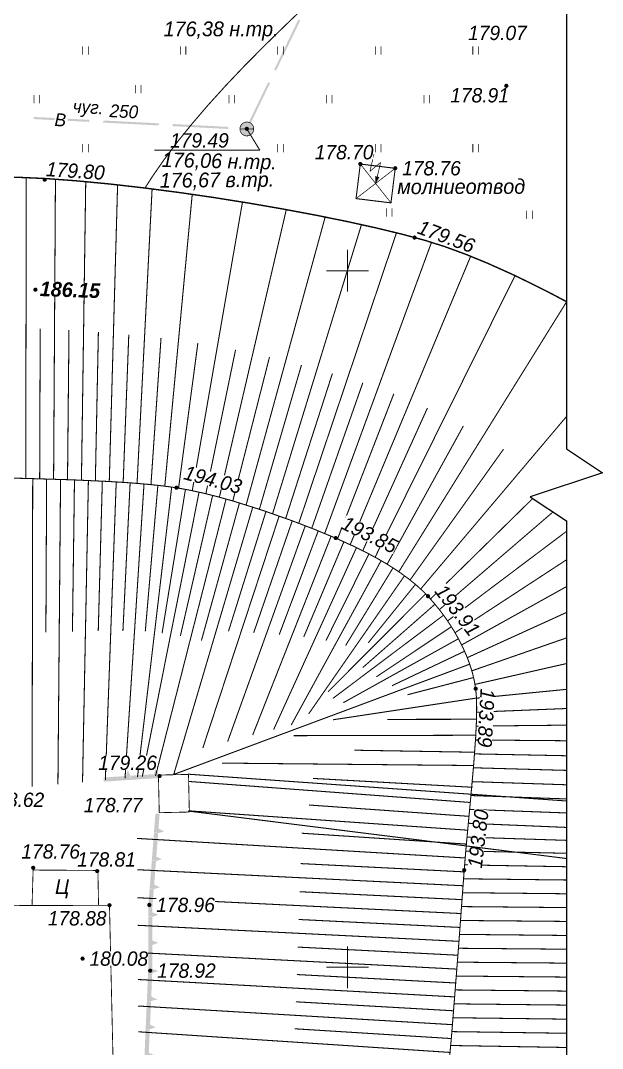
# Model space of a CAD drawing. Header units: millimetres. Extents: x 6735 to 13224, y -12144 to -9633.
# Drawn here: x 12419.3 to 12561.3, y -11669 to -11418.1 of the extents above; entities that cross this region are included whole.
import ezdxf

# ---------------------------------------------------------------- set-up
doc = ezdxf.new("R2010")
doc.units = ezdxf.units.MM
for name, pattern in [('Cплошная', [0]), ('Cплошная_0.50', [0]), ('Штриховая 2_0.50', [2, 1, -1])]:
    doc.linetypes.add(name, pattern=pattern)
doc.layers.add('Рамка тонкая', color=5, linetype='Continuous', lineweight=25)
doc.layers.add('Строительный', color=251, linetype='Continuous', lineweight=13)
doc.styles.get("Standard").update_dxf_attribs({"font": 'arial.ttf'})
doc.linetypes.add('КОНТУР', pattern='A,0,-0.5,[133,ltypeshp.shx,S=0.05,R=0,X=-0.5,Y=0],-0.5', length=1)

# ---------------------------------------------------------------- blocks, each defined once
blk = doc.blocks.new('2011 - 401 трава')
at = {"color": 7, "linetype": 'Continuous', "lineweight": 0, "const_width": 0.1, "flags": 128}
for points in [[(0, 0), (0, 1.2)], [(0.8, 0), (0.8, 1.2)]]:
    blk.add_lwpolyline(points, dxfattribs=at)
blk = doc.blocks.new('118 - 330 отм высот')
blk.add_hatch(color=7).paths.add_polyline_path([(0.098, 0.12), (0.002, 0.155), (-0.095, 0.121), (-0.146, 0.032), (-0.129, -0.069), (-0.05, -0.135), (0.052, -0.136), (0.131, -0.07), (0.149, 0.031)])
at = {"color": 7, "linetype": 'Continuous', "lineweight": 0, "const_width": 0.01, "flags": 128}
blk.add_lwpolyline([(0.098, 0.12), (0.002, 0.155), (-0.095, 0.121), (-0.146, 0.032), (-0.129, -0.069), (-0.05, -0.135), (0.052, -0.136), (0.131, -0.07), (0.149, 0.031), (0.098, 0.12)], close=True, dxfattribs=at)
blk = doc.blocks.new('DIMENSION_17778')
at = {"color": 7, "linetype": 'Continuous', "lineweight": 0, "const_width": 0.075, "flags": 128}
for points in [[(4092.775278, 2210.177396), (4093.712342, 2208.646757)], [(4093.712342, 2208.646757), (4086.131311, 2208.646757)]]:
    blk.add_lwpolyline(points, dxfattribs=at)
at = {"color": 7, "insert": (4087.131311, 2209.646757), "char_height": 1.262627, "attachment_point": 7}
blk.add_mtext('{\\fArial|c1|b0|i1;\\l\\C0; }', dxfattribs=at)
blk = doc.blocks.new('46 - 112.2 электрич. п. станц')
blk.add_hatch(color=7).paths.add_polyline_path([(0.3, 1), (-0.3, 1), (0, 0)])
at = {"color": 7, "linetype": 'Continuous', "lineweight": 0, "const_width": 0.1, "flags": 128}
for points in [[(-1.2, 1.5), (-1.2, 4)], [(0, 3.1), (-1.2, 1.5)], [(0, 1), (0, 3.1)]]:
    blk.add_lwpolyline(points, dxfattribs=at)
at = {"color": 7, "linetype": 'Continuous', "lineweight": 0, "const_width": 0.02, "flags": 128}
blk.add_lwpolyline([(0.3, 1), (-0.3, 1), (0, 0), (0.3, 1)], close=True, dxfattribs=at)
blk = doc.blocks.new('49 - 117.2.1 колодц.смотр.на водопроводах d-2.0')
at = {"true_color": 0xffffff}
blk.add_hatch(color=7, dxfattribs=at).paths.add_polyline_path([(-0.00002, 1), (-0.3827, 0.92388), (-0.70712, 0.70712), (-0.92388, 0.3827), (-1, 0), (-0.92388, -0.38268), (-0.70712, -0.7071), (-0.3827, -0.92386), (0, -0.99998), (0.38268, -0.92386), (0.7071, -0.7071), (0.92386, -0.38268), (0.99998, 0.00002), (0.92386, 0.3827), (0.7071, 0.70712), (0.38268, 0.92388)])
at = {"color": 7, "linetype": 'Continuous', "lineweight": 0, "const_width": 0.1, "flags": 128}
blk.add_lwpolyline([(-1, 0), (1, 0)], dxfattribs=at)
blk.add_lwpolyline([(0, 1), (0.269797, 0.962917), (0.519584, 0.854419), (0.730836, 0.682553), (0.887885, 0.460065), (0.979084, 0.203456), (0.997669, -0.068242), (0.942261, -0.33488), (0.81697, -0.57668), (0.631088, -0.775711), (0.398401, -0.917211), (0.136167, -0.990686), (-0.136167, -0.990686), (-0.398401, -0.917211), (-0.631088, -0.775711), (-0.81697, -0.57668), (-0.942261, -0.33488), (-0.997669, -0.068242), (-0.979084, 0.203456), (-0.887885, 0.460065), (-0.730836, 0.682553), (-0.519584, 0.854419), (-0.269797, 0.962917), (0, 1)], close=True, dxfattribs=at)
at = {"color": 7, "linetype": 'Continuous', "lineweight": 0, "true_color": 0xffffff, "const_width": 0.02, "flags": 128}
blk.add_lwpolyline([(0, 1), (-0.382683, 0.92388), (-0.707107, 0.707107), (-0.92388, 0.382683), (-1, 0), (-0.92388, -0.382683), (-0.707107, -0.707107), (-0.382683, -0.92388), (0, -1), (0.382683, -0.92388), (0.707107, -0.707107), (0.92388, -0.382683), (1, 0), (0.92388, 0.382683), (0.707107, 0.707107), (0.382683, 0.92388), (0, 1)], close=True, dxfattribs=at)
blk = doc.blocks.new('Крест')
at = {"color": 0, "linetype": 'Continuous', "lineweight": 0, "flags": 128}
for points in [[(0, -1), (0, 1)], [(-1, 0), (1, 0)]]:
    blk.add_lwpolyline(points, dxfattribs=at)

msp = doc.modelspace()

# ---------------------------------------------------------------- hatches: boundary and pattern name
at = {"layer": 'Строительный'}
for points in [[(12481.67793, -11430.35549), (12487.5888, -11418.10716), (12487.12949, -11417.8855), (12481.21861, -11430.13383)], [(12474.37599, -11444.3129), (12473.45958, -11444.26612), (12473.43358, -11444.77546), (12474.51907, -11444.83086), (12474.53207, -11444.5762), (12474.76172, -11444.68703), (12480.20021, -11433.41757), (12479.7409, -11433.19591)], [(12436.10821, -11442.35957), (12422.52589, -11441.66628), (12422.49989, -11442.17562), (12436.08221, -11442.86891)], [(12453.08611, -11443.22619), (12439.50379, -11442.53289), (12439.47779, -11443.04223), (12453.06011, -11443.73552)], [(12470.064, -11444.0928), (12456.48169, -11443.39951), (12456.45569, -11443.90885), (12470.038, -11444.60214)], [(12452.55804, -11611.67962), (12452.23984, -11611.65514), (12451.88148, -11616.31381), (12452.86444, -11616.38942), (12452.86199, -11616.42129), (12452.86067, -11616.43853), (12452.90798, -11616.42483), (12454.30309, -11616.02063), (12454.39052, -11615.9953), (12454.30799, -11615.9569), (12454.29359, -11615.98785), (12454.30799, -11615.9569), (12453.15617, -11615.4209), (12452.99111, -11615.34409), (12452.97671, -11615.37504), (12452.99111, -11615.34409), (12452.97951, -11615.33869), (12453.25684, -11611.73337)], [(12452.33913, -11623.2185), (12452.33668, -11623.25037), (12452.33535, -11623.26761), (12452.38266, -11623.25391), (12452.53594, -11623.20159), (12453.0708, -11623.019), (12452.38266, -11623.25391), (12453.77778, -11622.84972), (12453.86521, -11622.82439), (12453.78268, -11622.78598), (12452.63086, -11622.24999), (12452.4658, -11622.17318), (12452.45419, -11622.16778), (12452.8947, -11616.44115), (12451.87771, -11616.36292), (12451.35617, -11623.14289)], [(12451.81382, -11630.04759), (12451.81137, -11630.07945), (12451.81004, -11630.0967), (12451.85735, -11630.08299), (12452.01063, -11630.03067), (12452.54548, -11629.84808), (12451.85735, -11630.08299), (12453.25246, -11629.6788), (12453.33989, -11629.65347), (12453.25736, -11629.61506), (12452.10555, -11629.07907), (12451.94048, -11629.00226), (12451.92888, -11628.99686), (12452.36939, -11623.27023), (12451.35239, -11623.192), (12450.83086, -11629.97197)], [(12449.74623, -11624.29182), (12449.73448, -11624.32373), (12449.74661, -11624.35549), (12449.83131, -11624.32315)], [(12449.91077, -11651.68758), (12449.89902, -11651.71948), (12449.91115, -11651.75125), (12449.99585, -11651.7189)], [(12450.83725, -11664.25104), (12450.83587, -11664.28297), (12450.83512, -11664.30025), (12450.88194, -11664.28496), (12452.26274, -11663.83429), (12452.25215, -11663.80183), (12452.2655, -11663.77042), (12451.09638, -11663.2733), (12450.92884, -11663.20206), (12450.91549, -11663.23347), (12450.92884, -11663.20206), (12450.91706, -11663.19704), (12451.16557, -11657.45888), (12450.14652, -11657.41475), (12449.85231, -11664.20838)], [(12452.56185, -11656.92758), (12452.54849, -11656.95899), (12452.55908, -11656.99144), (12452.64562, -11656.9632)], [(12452.2655, -11663.77042), (12452.25215, -11663.80183), (12452.26274, -11663.83429), (12452.34928, -11663.80604)], [(12450.54091, -11671.09388), (12450.53952, -11671.12581), (12450.53878, -11671.14309), (12450.5856, -11671.12781), (12451.96639, -11670.67713), (12451.9558, -11670.64468), (12451.96916, -11670.61326), (12450.80004, -11670.11614), (12450.6325, -11670.0449), (12450.62072, -11670.03989), (12450.86922, -11664.30173), (12449.85018, -11664.25759), (12449.55596, -11671.05122)]]:
    msp.add_hatch(color=7, dxfattribs=at).paths.add_polyline_path(points)

# ---------------------------------------------------------------- linework, layer by layer
at = {"layer": 'Рамка тонкая'}
for p, q in [((12552.52685, -11352.11765), (12552.52685, -11522.66545)), ((12552.52685, -11522.66545), (12561.32585, -11528.53146)), ((12561.32585, -11528.53146), (12543.72784, -11534.39746)), ((12543.72784, -11534.39746), (12552.52685, -11540.26347)), ((12552.52685, -11540.26347), (12552.52685, -11710.81127))]:
    msp.add_line(p, q, dxfattribs=at)
at = {"layer": 'Строительный', "color": 7, "linetype": 'Cплошная_0.50', "lineweight": 0, "flags": 128}
for points, const_width in [([(12502.23238, -11453.15278), (12510.75485, -11454.20018), (12509.71806, -11462.63637), (12501.19559, -11461.58898), (12502.23238, -11453.15278)], 0.255), ([(12232.8838, -11699.22828), (12273.95361, -11699.59054), (12383.36923, -11698.23953), (12441.83792, -11697.1348), (12441.9914, -11675.92235), (12441.02159, -11634.04665), (12414.01252, -11634.13186), (12232.4858, -11634.93889), (12232.8838, -11699.22828)], 0.204)]:
    msp.add_lwpolyline(points, close=True, dxfattribs=dict(at, const_width=const_width))
for points, const_width in [([(12502.23238, -11453.15278), (12509.71806, -11462.63637)], 0.16999), ([(12501.19559, -11461.58898), (12510.75485, -11454.20018)], 0.16999), ([(12146.38495, -11665.93858), (12146.39637, -11666.09012), (12146.44165, -11666.694), (12147.59851, -11681.59548), (12148.33513, -11689.96441), (12149.05804, -11697.08009), (12149.95111, -11704.3668), (12150.87556, -11710.28525), (12152.04839, -11716.56088), (12153.13825, -11721.79397), (12154.59296, -11727.81572), (12155.35337, -11730.56355), (12156.14261, -11733.16125), (12157.1066, -11736.02345), (12158.11918, -11738.70936), (12159.18388, -11741.22832), (12160.30325, -11743.58633), (12161.55554, -11745.93608), (12162.99667, -11748.38671), (12164.61444, -11750.91737), (12166.39075, -11753.49973), (12168.13057, -11755.873), (12169.96044, -11758.23035), (12171.85351, -11760.53716), (12173.7764, -11762.75272), (12175.62418, -11764.7628), (12177.43024, -11766.61034), (12179.15883, -11768.25879), (12180.77584, -11769.6756), (12182.3569, -11770.92144), (12184.04569, -11772.11533), (12185.83401, -11773.25148), (12187.71214, -11774.32369), (12189.60086, -11775.2926), (12191.5523, -11776.19051), (12193.55466, -11777.012), (12195.59509, -11777.75179), (12197.63665, -11778.3981), (12199.68881, -11778.95552), (12201.73793, -11779.42034), (12203.77042, -11779.78948), (12205.87796, -11780.04314), (12208.55612, -11780.22561), (12211.81682, -11780.33776), (12215.69048, -11780.38068), (12213.75365, -11780.35922), (12239.36793, -11779.91556), (12234.17106, -11780.03491), (12244.5648, -11779.79621), (12254.72403, -11779.62771), (12259.69392, -11779.50897), (12264.88256, -11779.38528), (12275.0419, -11779.22003), (12292.29053, -11779.19284), (12296.47671, -11779.19358), (12316.91639, -11779.18742), (12338.72019, -11779.08913), (12343.38983, -11779.04004), (12355.71652, -11778.90118), (12372.71137, -11778.59), (12381.52127, -11778.32392), (12389.69264, -11777.98576), (12409.33517, -11776.97166), (12420.61212, -11776.28664), (12430.11983, -11775.60951), (12439.31221, -11774.7936), (12442.87494, -11774.39283), (12445.74359, -11773.99741), (12451.25615, -11773.00418), (12456.79564, -11771.74002), (12462.31449, -11770.21183), (12467.658, -11768.45836), (12470.304, -11767.47998), (12472.86902, -11766.45397), (12475.34296, -11765.38438), (12477.71688, -11764.27507), (12480.10951, -11763.06982), (12482.54352, -11761.75981), (12484.98758, -11760.36189), (12487.41084, -11758.89371), (12489.85764, -11757.32444), (12492.22092, -11755.71863), (12494.47356, -11754.09473), (12496.59305, -11752.46897), (12498.69339, -11750.74259), (12500.59958, -11749.04692), (12502.29605, -11747.39579), (12503.7716, -11745.80016), (12505.07185, -11744.19822), (12506.31369, -11742.44662), (12507.50084, -11740.54017), (12508.63863, -11738.47031), (12509.56273, -11736.59301), (12510.46207, -11734.58024), (12511.34347, -11732.41686), (12512.21953, -11730.0721), (12513.50635, -11726.28585), (12515.02225, -11721.41936), (12516.3586, -11716.59434), (12517.79955, -11710.60469), (12519.23059, -11703.94086), (12520.57172, -11696.9889), (12521.79242, -11689.84651), (12522.74803, -11683.2881), (12523.56736, -11676.03395), (12524.50445, -11665.87361), (12526.21522, -11644.17326), (12526.96093, -11634.00955), (12527.587, -11625.48794), (12528.05287, -11619.86456), (12528.81827, -11611.64471), (12529.04449, -11609.26215), (12529.89403, -11599.84177), (12530.38947, -11593.02808), (12530.57472, -11589.19998), (12530.63693, -11585.9839), (12530.57701, -11583.33059), (12530.39432, -11581.21819), (12530.05889, -11579.24615), (12529.56854, -11577.22708), (12528.92518, -11575.16902), (12528.13198, -11573.08213), (12527.27025, -11571.13944), (12526.28931, -11569.19286), (12525.19519, -11567.25437), (12523.99603, -11565.33845), (12522.78118, -11563.57119), (12521.49217, -11561.85239), (12520.14049, -11560.19739), (12518.73976, -11558.6229), (12517.34391, -11557.21116), (12515.79276, -11555.81331), (12514.08653, -11554.42954), (12512.22539, -11553.05999), (12510.45483, -11551.86356), (12508.56372, -11550.67822), (12506.55188, -11549.50385), (12504.41869, -11548.3401), (12500.50839, -11546.38331), (12496.22832, -11544.44782), (12491.07364, -11542.31543), (12485.51964, -11540.17862), (12478.35006, -11537.64464), (12471.56008, -11535.50075), (12467.65759, -11534.40274), (12463.9811, -11533.47735), (12460.54579, -11532.72839), (12457.36131, -11532.15792), (12454.04991, -11531.7024), (12450.22644, -11531.2972), (12445.8708, -11530.94014), (12440.94362, -11530.62797), (12431.99869, -11530.22235), (12420.79883, -11529.8845), (12411.28283, -11529.665), (12400.64596, -11529.41498), (12390.35977, -11529.18679), (12377.65395, -11528.98397), (12350.09398, -11528.70556), (12323.33842, -11528.59153), (12297.14318, -11528.62136), (12270.94779, -11528.81466), (12259.01842, -11529.00235), (12249.65005, -11529.24345), (12243.40579, -11529.44095), (12231.50784, -11529.8363), (12221.5791, -11530.28572), (12213.38086, -11530.82646), (12208.90071, -11531.22571), (12204.87196, -11531.67627), (12201.26661, -11532.18127), (12198.06959, -11532.74287), (12196.54165, -11533.04306), (12189.63142, -11534.43621), (12184.52194, -11535.59357), (12180.72993, -11536.58137), (12177.29764, -11537.61068), (12174.15761, -11538.70181), (12171.2817, -11539.86481), (12168.09413, -11541.3968), (12166.63018, -11542.21101), (12165.25018, -11543.05875), (12163.95229, -11543.94121), (12162.73576, -11544.85892), (12161.59963, -11545.81263), (12160.54317, -11546.80293), (12158.41746, -11549.10956), (12156.29427, -11551.80672), (12154.20094, -11554.85978), (12152.16887, -11558.22304), (12150.28466, -11561.73557), (12148.51894, -11565.43388), (12146.90068, -11569.25729), (12145.45627, -11573.14341), (12144.17048, -11577.16015), (12143.1151, -11581.11484), (12142.30561, -11584.94921), (12141.75214, -11588.61511), (12141.58316, -11590.42791), (12141.4689, -11592.55517), (12141.40446, -11597.75561), (12141.55864, -11604.22346), (12141.93199, -11611.98254), (12142.863, -11625.57149), (12144.31121, -11642.72372), (12145.17155, -11652.16343), (12146.38048, -11665.87964)], 0.255), ([(12522.72331, -11683.47614), (12522.74803, -11683.2881), (12523.56736, -11676.03395), (12524.50445, -11665.87361), (12526.21522, -11644.17326), (12526.96093, -11634.00955), (12527.587, -11625.48794), (12528.05287, -11619.86456), (12528.81827, -11611.64471), (12529.04449, -11609.26215), (12529.89403, -11599.84177), (12530.38947, -11593.02808), (12530.57472, -11589.19998), (12530.63693, -11585.9839), (12530.57701, -11583.33059), (12530.39432, -11581.21819), (12530.05889, -11579.24615), (12529.56854, -11577.22708), (12528.92518, -11575.16902), (12528.13198, -11573.08213), (12527.27025, -11571.13944), (12526.28931, -11569.19286), (12525.19519, -11567.25437), (12523.99603, -11565.33845), (12522.78118, -11563.57119), (12521.49217, -11561.85239), (12520.14049, -11560.19739), (12518.73976, -11558.6229), (12517.34391, -11557.21116), (12515.79276, -11555.81331), (12514.08653, -11554.42954), (12512.22539, -11553.05999), (12510.45483, -11551.86356), (12508.56372, -11550.67822), (12506.55188, -11549.50385), (12504.41869, -11548.3401), (12500.50839, -11546.38331), (12496.22832, -11544.44782), (12491.07364, -11542.31543), (12485.51964, -11540.17862), (12478.35006, -11537.64464), (12471.56008, -11535.50075), (12467.65759, -11534.40274), (12463.9811, -11533.47735), (12460.54579, -11532.72839), (12457.36131, -11532.15792), (12454.04991, -11531.7024), (12450.22644, -11531.2972), (12445.8708, -11530.94014), (12440.94362, -11530.62797), (12431.99869, -11530.22235), (12420.79883, -11529.8845), (12411.28283, -11529.665), (12400.64596, -11529.41498), (12390.35977, -11529.18679), (12377.65395, -11528.98397), (12350.09398, -11528.70556), (12323.33842, -11528.59153), (12297.14318, -11528.62136), (12270.94779, -11528.81466), (12259.01842, -11529.00235), (12249.65005, -11529.24345), (12243.40579, -11529.44095), (12231.50784, -11529.8363), (12221.5791, -11530.28572), (12213.38086, -11530.82646), (12208.90071, -11531.22571), (12204.87196, -11531.67627), (12201.26661, -11532.18127), (12198.06959, -11532.74287), (12196.54165, -11533.04306), (12189.63142, -11534.43621), (12184.52194, -11535.59357), (12180.72993, -11536.58137), (12177.29764, -11537.61068), (12174.15761, -11538.70181), (12171.2817, -11539.86481), (12168.09413, -11541.3968), (12166.63018, -11542.21101), (12165.25018, -11543.05875), (12163.95229, -11543.94121), (12162.73576, -11544.85892), (12161.59963, -11545.81263), (12160.54317, -11546.80293), (12159.80816, -11547.55588)], 0.255), ([(12438.35656, -11633.93289), (12438.19494, -11625.54158), (12422.39024, -11625.4427), (12422.13265, -11633.97496)], 0.204)]:
    msp.add_lwpolyline(points, dxfattribs=dict(at, const_width=const_width))
at = {"layer": 'Строительный', "color": 7, "linetype": 'КОНТУР', "lineweight": 0, "ltscale": 2, "const_width": 0.34, "flags": 128}
msp.add_lwpolyline([(12552.52685, -11486.72312), (12548.73561, -11484.72339), (12543.79551, -11482.22823), (12539.08465, -11479.96533), (12533.31494, -11477.37435), (12527.87722, -11475.14683), (12522.76048, -11473.2783), (12517.96041, -11471.76722), (12512.51, -11470.2975), (12506.20845, -11468.77132), (12499.1805, -11467.21891), (12491.57604, -11465.67339), (12483.45285, -11464.14893), (12475.0798, -11462.69827), (12466.6286, -11461.35114), (12458.25008, -11460.13154), (12449.39844, -11458.97535), (12440.93343, -11458.01104), (12432.97298, -11457.25198), (12425.60172, -11456.70619), (12418.7054, -11456.39532), (12411.3323, -11456.28914), (12403.41555, -11456.38641), (12394.80727, -11456.68881), (12382.29075, -11457.39425), (12365.37328, -11458.625), (12363.88887, -11458.73824), (12347.33748, -11459.91592), (12341.18044, -11460.25518), (12335.73447, -11460.46996), (12329.16689, -11460.6696), (12308.24111, -11461.28622), (12293.19174, -11461.65676), (12280.74091, -11461.8683), (12268.08935, -11461.92366), (12262.83777, -11461.86566), (12258.27445, -11461.75033), (12253.97743, -11461.54485), (12249.15332, -11461.20341), (12243.78172, -11460.72467), (12237.80539, -11460.10355), (12229.16216, -11459.09077), (12217.86124, -11457.6495), (12217.37508, -11457.58631), (12208.36138, -11456.4458), (12203.64073, -11455.96331), (12202.92286, -11455.91156), (12195.41705, -11455.42713), (12191.04475, -11455.28029), (12187.17239, -11455.30194), (12182.94226, -11455.55085), (12180.95689, -11455.76859), (12179.0444, -11456.04986), (12173.67459, -11456.79321), (12167.53675, -11457.61755), (12163.24953, -11458.29188), (12159.39135, -11459.01046), (12155.84482, -11459.79528), (12152.5849, -11460.65239), (12150.53441, -11461.27509), (12148.60406, -11461.93375), (12146.79191, -11462.62902), (12145.09688, -11463.36134), (12143.51775, -11464.13125), (12142.05448, -11464.93881), (12140.70668, -11465.78424), (12139.47416, -11466.66766), (12138.13095, -11467.75607), (12136.54209, -11469.14626), (12132.66504, -11472.79858), (12127.94152, -11477.53218), (12122.53807, -11483.18035), (12117.08508, -11489.06377)], dxfattribs=at)
at = {"layer": 'Строительный', "color": 7, "linetype": 'Cплошная', "lineweight": 0, "const_width": 0.255, "flags": 128}
for points in [[(12420.58829, -11529.87923), (12420.72336, -11456.46323)], [(12427.38569, -11530.06689), (12427.83981, -11456.85364)], [(12434.18143, -11530.30675), (12435.23005, -11457.45097)], [(12440.9737, -11530.62964), (12443.00533, -11458.23317)], [(12447.75835, -11531.08374), (12451.42713, -11459.22769)], [(12454.52403, -11531.76061), (12461.21744, -11460.55003)], [(12461.23129, -11532.86773), (12473.48167, -11462.43461)], [(12467.8431, -11534.4524), (12484.17528, -11464.27967)], [(12474.37098, -11536.35511), (12493.66361, -11466.08544)], [(12480.82664, -11538.49066), (12502.52263, -11467.94039)], [(12487.21667, -11540.81545), (12511.06522, -11469.93385)], [(12493.54022, -11543.31536), (12519.61036, -11472.25727)], [(12499.77148, -11546.03626), (12529.16991, -11475.65545)], [(12505.83788, -11549.1057), (12539.99534, -11480.39314)], [(12511.6369, -11552.65194), (12552.59171, -11486.74694)], [(12423.98713, -11529.9681), (12424.11918, -11493.29764)], [(12430.78385, -11530.17862), (12431.13986, -11493.65397)], [(12437.57818, -11530.45539), (12438.31832, -11494.13686)], [(12444.36741, -11530.83611), (12445.73777, -11494.76805)], [(12451.1449, -11531.38533), (12453.60525, -11495.60924)], [(12457.88941, -11532.24303), (12462.59541, -11496.84858)], [(12464.54858, -11533.61246), (12471.79245, -11498.49078)], [(12471.11669, -11535.37061), (12480.0704, -11500.27596)], [(12477.6073, -11537.39722), (12487.87834, -11502.19954)], [(12484.02968, -11539.631), (12495.42339, -11504.27174)], [(12490.38729, -11542.04303), (12502.84715, -11506.53652)], [(12496.67158, -11544.63983), (12510.42365, -11509.20522)], [(12502.83039, -11547.52023), (12518.62518, -11512.68696)], [(12516.9705, -11556.86023), (12552.52685, -11514.8004)], [(12508.7799, -11550.80943), (12527.39011, -11517.06843)], [(12514.38087, -11554.65857), (12537.19673, -11522.72835)], [(12422.28776, -11529.9226), (12422.14531, -11605.12723)], [(12425.68648, -11530.01607), (12425.50626, -11567.43217)], [(12429.08486, -11530.12093), (12428.44283, -11604.56485)], [(12432.48275, -11530.2404), (12431.98496, -11567.261)], [(12435.87995, -11530.37821), (12434.44591, -11604.00271)], [(12439.27614, -11530.53895), (12438.28766, -11567.13579)], [(12442.67085, -11530.72836), (12440.01659, -11603.4766)], [(12446.06333, -11530.9541), (12444.3068, -11567.09767)], [(12449.45234, -11531.22677), (12444.82069, -11603.03578)], [(12456.2091, -11531.98543), (12447.85701, -11602.77633)], [(12462.89292, -11533.22688), (12449.032, -11602.68425)], [(12452.8357, -11531.56212), (12449.76045, -11567.21785)], [(12459.56355, -11532.53839), (12453.85901, -11567.64541)], [(12469.48243, -11534.90257), (12452.26213, -11602.49598)], [(12466.19859, -11534.02173), (12458.32795, -11568.30287)], [(12472.74619, -11535.85519), (12463.45615, -11569.45823)], [(12519.34749, -11559.28937), (12544.30452, -11534.78192)], [(12475.99134, -11536.86942), (12456.70148, -11602.11675)], [(12479.21906, -11537.93785), (12470.06557, -11567.18276)], [(12521.52754, -11561.89764), (12549.24377, -11538.07475)], [(12482.43019, -11539.05519), (12463.79694, -11595.67657)], [(12485.6252, -11540.21782), (12476.2084, -11567.55736)], [(12488.8041, -11541.42383), (12469.85942, -11594.09816)], [(12491.96614, -11542.67336), (12482.45835, -11567.98336)], [(12523.53127, -11564.64372), (12552.52685, -11542.80879)], [(12495.10907, -11543.97017), (12475.96263, -11592.50913)], [(12498.22613, -11545.3279), (12488.42741, -11568.57145)], [(12501.30666, -11546.76649), (12481.0809, -11591.17655)], [(12504.34135, -11548.29931), (12493.84523, -11569.44266)], [(12507.31815, -11549.94161), (12485.37776, -11590.05783)], [(12525.34967, -11567.51584), (12552.52685, -11549.74678)], [(12510.22055, -11551.71189), (12498.64638, -11570.66428)], [(12513.02523, -11553.63296), (12489.61663, -11587.36046)], [(12515.69828, -11555.73288), (12504.1849, -11569.97953)], [(12518.18911, -11558.04534), (12494.3468, -11581.94909)], [(12526.96445, -11570.50707), (12552.52685, -11556.29001)], [(12520.45936, -11560.57527), (12502.83766, -11576.03469)], [(12522.55181, -11563.25436), (12495.56138, -11583.54869)], [(12528.34667, -11573.61242), (12552.52685, -11562.597)], [(12524.46456, -11566.06456), (12506.14864, -11578.29192)], [(12526.18406, -11568.99691), (12498.07984, -11584.61362)], [(12529.45418, -11576.82568), (12552.52685, -11568.80485)], [(12527.68693, -11572.04582), (12509.95621, -11580.46432)], [(12528.93802, -11575.20613), (12456.70148, -11602.11675)], [(12530.22819, -11580.13459), (12552.52685, -11575.05989)], [(12529.88729, -11578.46939), (12513.76578, -11582.66677)], [(12530.72314, -11583.45188), (12495.56138, -11588.77651)], [(12530.58587, -11583.51319), (12552.52685, -11581.34754)], [(12530.63078, -11586.91242), (12552.52685, -11586.02534)], [(12530.56112, -11588.65179), (12508.8318, -11588.67969)], [(12530.53089, -11590.31081), (12552.52685, -11590.08681)], [(12530.43918, -11592.55154), (12485.94308, -11592.65336)], [(12530.34799, -11593.70584), (12552.52685, -11593.88881)], [(12530.07338, -11596.69502), (12500.75251, -11596.19794)], [(12530.11192, -11597.09761), (12552.52685, -11597.55076)], [(12529.88715, -11599.93616), (12468.46817, -11599.34591)], [(12529.84014, -11600.48672), (12552.52685, -11601.12417)], [(12529.6903, -11605.24835), (12490.71287, -11603.08412)], [(12529.07381, -11608.95209), (12460.34784, -11603.82164)], [(12529.54428, -11603.87382), (12552.52685, -11604.63419)], [(12529.23299, -11607.25954), (12552.52685, -11608.0935)], [(12528.43244, -11615.72178), (12460.50737, -11611.00048)], [(12528.75245, -11612.33687), (12489.69321, -11609.56821)], [(12528.91337, -11610.64448), (12552.52685, -11611.50759)], [(12528.59187, -11614.02924), (12552.52685, -11615.03908)], [(12527.82536, -11622.49459), (12447.76934, -11617.72243)], [(12528.12066, -11619.10745), (12487.94308, -11616.45808)], [(12528.27505, -11617.41445), (12552.52685, -11618.19643)], [(12527.97035, -11620.80077), (12552.52685, -11621.35111)], [(12527.30674, -11629.27475), (12447.80112, -11625.35658)], [(12527.55738, -11625.88401), (12487.67089, -11623.8667)], [(12527.68718, -11624.18894), (12552.52685, -11624.6321)], [(12527.43152, -11627.57931), (12552.52685, -11627.87553)], [(12527.05889, -11632.66571), (12487.43927, -11630.73084)], [(12527.18263, -11630.97019), (12552.52685, -11631.23009)], [(12526.81168, -11636.05671), (12447.83946, -11632.19692)], [(12526.9353, -11634.36119), (12552.52685, -11634.59991)], [(12526.56377, -11639.44766), (12487.21198, -11637.50967)], [(12526.68788, -11637.75217), (12552.52685, -11637.97942)], [(12526.31414, -11642.83848), (12447.88168, -11638.92577)], [(12526.43922, -11641.14307), (12552.52685, -11641.40437)], [(12525.80643, -11649.6195), (12447.92619, -11645.57922)], [(12526.06196, -11646.22912), (12486.98284, -11644.24531)], [(12526.18842, -11644.5338), (12552.52685, -11644.75927)], [(12525.93467, -11647.92432), (12552.52685, -11648.15839)], [(12525.54673, -11653.00957), (12486.74786, -11650.94367)], [(12525.67716, -11651.31455), (12552.52685, -11651.56388)], [(12525.28193, -11656.39924), (12447.97205, -11652.15455)], [(12525.41503, -11654.70443), (12552.52685, -11654.9766)], [(12524.73254, -11663.17701), (12448.01848, -11658.62303)], [(12525.01098, -11659.78843), (12486.50311, -11657.59683)], [(12525.1473, -11658.09388), (12552.52685, -11658.39797)], [(12524.8728, -11661.48277), (12552.52685, -11661.83021)], [(12524.14575, -11669.95163), (12448.06455, -11664.91097)], [(12524.44491, -11666.56482), (12486.24328, -11664.18107)], [(12524.59, -11664.87099), (12552.52685, -11665.27676)], [(12524.29695, -11668.25834), (12552.52685, -11668.74303)]]:
    msp.add_lwpolyline(points, dxfattribs=at)
at = {"layer": 'Строительный', "color": 7, "linetype": 'Штриховая 2_0.50', "lineweight": 0, "const_width": 0.255, "flags": 128}
msp.add_lwpolyline([(12460.20073, -11602.04999), (12552.52685, -11608.58867)], dxfattribs=at)

# ---------------------------------------------------------------- block references
at = {"layer": 'Строительный', "color": 7, "zscale": 3.4}
for name, p, xscale, yscale in [('2011 - 401 трава', (12434.49612, -11426.47934), 1.7, 1.7), ('2011 - 401 трава', (12458.29612, -11426.47934), 1.7, 1.7), ('2011 - 401 трава', (12482.09612, -11426.47934), 1.7, 1.7), ('2011 - 401 трава', (12505.89612, -11426.47934), 1.7, 1.7), ('2011 - 401 трава', (12529.69612, -11426.47934), 1.7, 1.7), ('2011 - 401 трава', (12447.37981, -11435.90292), 1.7, 1.7), ('118 - 330 отм высот', (12537.86671, -11434.08599, 608.294), 3.4, 3.4), ('2011 - 401 трава', (12422.59612, -11438.37934), 1.7, 1.7), ('2011 - 401 трава', (12470.19612, -11438.37934), 1.7, 1.7), ('2011 - 401 трава', (12493.99612, -11438.37934), 1.7, 1.7), ('2011 - 401 трава', (12517.79612, -11438.37934), 1.7, 1.7), ('DIMENSION_17778', (-1440.90388, -18959.17934), 3.4, 3.4), ('118 - 330 отм высот', (12474.53207, -11444.5762, 610.266), 3.4, 3.4), ('2011 - 401 трава', (12434.49612, -11450.27934), 1.7, 1.7), ('2011 - 401 трава', (12482.09612, -11450.27934), 1.7, 1.7), ('2011 - 401 трава', (12505.89612, -11450.27934), 1.7, 1.7), ('2011 - 401 трава', (12529.69612, -11450.27934), 1.7, 1.7), ('118 - 330 отм высот', (12502.23238, -11453.15278, 607.58), 3.4, 3.4), ('118 - 330 отм высот', (12510.75485, -11454.20018, 607.784), 3.4, 3.4), ('118 - 330 отм высот', (12425.20579, -11456.99851, 611.32), 3.4, 3.4), ('2011 - 401 трава', (12508.61062, -11466.02479), 1.7, 1.7), ('2011 - 401 трава', (12542.83766, -11466.53524), 1.7, 1.7), ('118 - 330 отм высот', (12515.47013, -11471.11665, 610.504), 3.4, 3.4), ('118 - 330 отм высот', (12422.94284, -11483.83617, 632.91), 3.4, 3.4), ('118 - 330 отм высот', (12457.36131, -11532.15792, 659.6986), 3.4, 3.4), ('118 - 330 отм высот', (12496.22832, -11544.44782, 659.073), 3.4, 3.4), ('118 - 330 отм высот', (12518.73976, -11558.6229, 659.2906), 3.4, 3.4), ('118 - 330 отм высот', (12530.39432, -11581.21819, 659.2158), 3.4, 3.4), ('118 - 330 отм высот', (12453.23706, -11602.51984, 609.484), 3.4, 3.4), ('118 - 330 отм высот', (12448.30109, -11609.30371, 607.8214), 3.4, 3.4), ('118 - 330 отм высот', (12422.40393, -11624.91066, 607.76789), 3.4, 3.4), ('118 - 330 отм высот', (12438.02102, -11625.7204, 607.94346), 3.4, 3.4), ('118 - 330 отм высот', (12527.587, -11625.48794, 658.9302), 3.4, 3.4), ('118 - 330 отм высот', (12441.02159, -11634.04665, 608.20196), 3.4, 3.4), ('118 - 330 отм высот', (12450.74471, -11633.96833, 608.47256), 3.4, 3.4), ('118 - 330 отм высот', (12434.45193, -11647.07543, 612.2618), 3.4, 3.4), ('118 - 330 отм высот', (12450.95616, -11650.01444, 608.31377), 3.4, 3.4)]:
    msp.add_blockref(name, p, dxfattribs=dict(at, xscale=xscale, yscale=yscale))
for name, p, xscale, yscale, rotation in [('49 - 117.2.1 колодц.смотр.на водопроводах d-2.0', (12474.54955, -11444.59456), 1.699999999999457, 1.699999999999457, 1.036797524760336), ('46 - 112.2 электрич. п. станц', (12505.97522, -11457.89458), 1.699999999999459, 1.699999999999459, 346.6283499999836)]:
    msp.add_blockref(name, p, dxfattribs=dict(at, xscale=xscale, yscale=yscale, rotation=rotation))
at = {"layer": 'Строительный', "color": 136, "true_color": 0x008080, "xscale": 5.1, "yscale": 5.1, "zscale": 3.4}
for p in [(12499.09612, -11479.17934), (12499.09612, -11649.17934)]:
    msp.add_blockref('Крест', p, dxfattribs=at)

# ---------------------------------------------------------------- texts
at = {"layer": 'Строительный', "color": 7, "insert": (12528.54742, -11421.17931), "char_height": 3.4976004, "attachment_point": 4, "bg_fill": 3, "box_fill_scale": 1, "bg_fill_color": 256, "bg_fill_transparency": 4202}
msp.add_mtext('{\\fD431|c1|b0|i1;\\l\\C0;179.07}', dxfattribs=at)

# ---------------------------------------------------------------- next in the draw order: texts
at = {"layer": 'Строительный', "color": 7, "bg_fill": 3, "box_fill_scale": 1, "bg_fill_color": 256}
for s, insert, char_height, attachment_point, rotation, bg_fill_transparency in [('{\\fD431|c1|b0|i1;\\l\\C0;176,38\\fBm431|c1|b0|i1; н.тр.}', (12454.23122, -11418.37089), 3.5970912, 1, 359.95517, 0), ('{\\fBm431|c1|b0|i1;\\l\\C0;250}', (12440.95876, -11441.73507), 3.1368298, 7, 357.0779493, 0), ('{\\fBm431|c1|b0|i1;\\l\\C0;В}', (12427.56033, -11443.86985), 3.1368298, 7, 357.0779493, 0), ('{\\fD431|c1|b0|i1;\\l\\C0;179.80}', (12425.55815, -11454.38408), 3.4976004, 4, 356.271964, 15603880), ('{\\fD431|c1|b0|i1;\\l\\C0;176,67\\fBm431|c1|b0|i1; в.тр.}', (12453.27309, -11455.34611), 3.5970912, 1, 0.5096871, 0), ('{\\fD431|c1|b0|i1;\\l\\C0;179.56}', (12516.51147, -11468.38126), 3.4976004, 4, 339.7818414, 7411955), ('{\\fD431|c1|b1|i1;\\l\\C0;186.15}', (12424.0489, -11483.60187), 3.5913044, 4, 358.002121, 0), ('{\\fD431|c1|b0|i1;\\l\\C0;194.03}', (12459.35201, -11528.35156), 3.4976004, 4, 345.1117269, 4266817), ('{\\fD431|c1|b0|i1;\\l\\C0;193.85}', (12498.07233, -11540.46815), 3.4976004, 4, 333.8767271, 4266857), ('{\\fD431|c1|b0|i1;\\l\\C0;193.91}', (12521.56517, -11556.39982), 3.4976004, 4, 307.9302922, 4266862), ('{\\fD431|c1|b0|i1;\\l\\C0;193.89}', (12533.31389, -11581.17465), 3.4976004, 4, 266.8751407, 4267077), ('{\\fD431|c1|b0|i1;\\l\\C0;193.80}', (12530.1769, -11624.90124), 3.4976004, 4, 83.2218942, 4267072), ('{\\fBm431|c1|b0|i1;\\l\\C0;Ц}', (12427.79046, -11627.67595), 3.5970912, 1, 358.9774567, 4267277)]:
    msp.add_mtext(s, dxfattribs=dict(at, insert=insert, char_height=char_height, attachment_point=attachment_point, rotation=rotation, bg_fill_transparency=bg_fill_transparency))
at = {"layer": 'Строительный', "color": 7, "char_height": 3.4976004, "attachment_point": 4, "bg_fill": 3, "box_fill_scale": 1, "bg_fill_color": 256}
for s, insert, bg_fill_transparency in [('{\\fD431|c1|b0|i1;\\l\\C0;178.91}', (12524.19221, -11436.40399), 6377), ('{\\fD431|c1|b0|i1;\\l\\C0;179.49}', (12455.82869, -11447.4108), 6101140), ('{\\fD431|c1|b0|i1;\\l\\C0;178.70}', (12491.13166, -11450.28562), 6317), ('{\\fD431|c1|b0|i1;\\l\\C0;178.76}', (12512.45485, -11454.20018), 15603850), ('{\\fD431|c1|b0|i1;\\l\\C0;179.26}', (12438.29492, -11599.29104), 4265732), ('{\\fD431|c1|b0|i1;\\l\\C0;178.62}', (12410.79321, -11608.3262), 4265327), ('{\\fD431|c1|b0|i1;\\l\\C0;178.77}', (12434.74615, -11609.61397), 4266777), ('{\\fD431|c1|b0|i1;\\l\\C0;178.81}', (12433.15195, -11622.87848), 4265572), ('{\\fD431|c1|b0|i1;\\l\\C0;178.96}', (12452.44471, -11633.96833), 4265712), ('{\\fD431|c1|b0|i1;\\l\\C0;178.88}', (12425.98302, -11637.24864), 4266782), ('{\\fD431|c1|b0|i1;\\l\\C0;180.08}', (12436.15193, -11647.07543), 4266792), ('{\\fD431|c1|b0|i1;\\l\\C0;178.92}', (12452.65616, -11650.01444), 4266687)]:
    msp.add_mtext(s, dxfattribs=dict(at, insert=insert, bg_fill_transparency=bg_fill_transparency))

# ---------------------------------------------------------------- next in the draw order: hatches: boundary and pattern name
at = {"layer": 'Строительный'}
for points in [[(12439.63043, -11603.87402), (12446.16661, -11603.44542), (12446.10209, -11602.46147), (12446.13379, -11602.45939), (12446.15095, -11602.45826), (12446.13079, -11602.41364), (12446.09992, -11602.42759), (12446.13079, -11602.41364), (12446.05769, -11602.27007), (12445.80122, -11601.76633), (12446.13079, -11602.41364), (12445.5329, -11601.08992), (12445.49565, -11601.00745), (12445.46948, -11601.09408), (12445.10189, -11602.31128), (12445.04957, -11602.48454), (12445.08205, -11602.49435), (12445.04957, -11602.48454), (12445.04589, -11602.49672), (12439.56369, -11602.85621), (12439.62798, -11603.83664)], [(12452.93638, -11602.01332), (12452.93415, -11601.9793), (12452.92853, -11601.8937), (12452.92783, -11601.88302), (12452.36719, -11600.64177), (12452.33626, -11600.65574), (12452.30378, -11600.64593), (12451.93618, -11601.86313), (12451.88386, -11602.03639), (12451.88018, -11602.04857), (12446.14873, -11602.4244), (12446.21547, -11603.44222), (12453.0009, -11602.99727)], [(12452.30378, -11600.64593), (12452.33626, -11600.65574), (12452.36719, -11600.64177), (12452.32994, -11600.5593)], [(12450.99484, -11634.4898), (12450.48484, -11634.4898), (12450.48484, -11636.84712), (12451.4707, -11636.84712), (12451.4707, -11636.87908), (12451.4707, -11636.89638), (12451.51682, -11636.87908), (12451.66563, -11636.81515), (12452.18491, -11636.59209), (12451.51682, -11636.87908), (12452.87682, -11636.36908), (12452.86484, -11636.33712), (12452.87682, -11636.36908), (12452.96206, -11636.33712), (12452.87682, -11636.30515), (12451.68729, -11635.85908), (12451.51682, -11635.79515), (12451.50484, -11635.82712), (12451.51682, -11635.79515), (12451.50484, -11635.79066), (12451.50484, -11634.50939), (12451.84407, -11630.09932), (12450.82708, -11630.02109), (12450.48634, -11634.45069)], [(12451.50484, -11643.69638), (12451.51682, -11643.72834), (12452.87682, -11643.21834), (12452.96206, -11643.18638), (12452.87682, -11643.15441), (12452.86484, -11643.18638), (12452.87682, -11643.15441), (12451.68729, -11642.70834), (12451.51682, -11642.64441), (12451.50484, -11642.63992), (12451.50484, -11636.89638), (12450.48484, -11636.89638), (12450.48484, -11643.69638), (12451.4707, -11643.69638), (12451.4707, -11643.72834), (12451.4707, -11643.74563), (12451.51682, -11643.72834)], [(12450.99484, -11649.61377), (12451.36506, -11649.61377), (12451.4707, -11649.61377), (12451.4766, -11649.61377), (12451.50484, -11649.61377), (12451.53897, -11649.61377), (12451.64266, -11649.61377), (12451.66715, -11649.61377), (12451.73981, -11649.61377), (12451.8371, -11649.61377), (12451.68729, -11649.55759), (12451.51682, -11649.49367), (12451.50484, -11649.48918), (12451.50484, -11643.74563), (12450.48484, -11643.74563), (12450.48484, -11649.60274), (12450.445, -11650.52269), (12451.42994, -11650.56535), (12451.42856, -11650.59728), (12451.42781, -11650.61456), (12451.47463, -11650.59928), (12451.46404, -11650.56683), (12451.47463, -11650.59928), (12452.85543, -11650.1486), (12452.94196, -11650.12035), (12452.85819, -11650.08473), (12452.84483, -11650.11615), (12452.85819, -11650.08473), (12451.83631, -11649.65021), (12451.73912, -11649.646), (12451.64919, -11649.64211), (12451.64206, -11649.6418), (12451.50435, -11649.63584), (12451.47271, -11649.63447), (12451.47026, -11649.63436), (12451.36471, -11649.62979)], [(12451.1336, -11657.40819), (12451.13221, -11657.44012), (12451.13146, -11657.45741), (12451.17829, -11657.44212), (12452.55908, -11656.99144), (12452.54849, -11656.95899), (12452.56185, -11656.92758), (12451.39273, -11656.43045), (12451.22519, -11656.35921), (12451.21183, -11656.39063), (12451.22519, -11656.35921), (12451.21341, -11656.3542), (12451.46191, -11650.61604), (12450.44287, -11650.57191), (12450.14865, -11657.36554)]]:
    msp.add_hatch(color=7, dxfattribs=at).paths.add_polyline_path(points)

# ---------------------------------------------------------------- next in the draw order: linework, layer by layer
at = {"layer": 'Строительный', "color": 7, "linetype": 'Cплошная_0.50', "lineweight": 0, "const_width": 0.204, "flags": 128}
msp.add_lwpolyline([(12452.96753, -11602.26918), (12453.17148, -11611.44691), (12460.51367, -11611.28375), (12460.30972, -11602.10602), (12452.96753, -11602.26918)], close=True, dxfattribs=at)
at = {"layer": 'Строительный', "color": 7, "linetype": 'Штриховая 2_0.50', "lineweight": 0, "const_width": 0.255, "flags": 128}
msp.add_lwpolyline([(12460.20073, -11611.0367), (12552.52685, -11622.62742)], dxfattribs=at)

# ---------------------------------------------------------------- next in the draw order: texts
at = {"layer": 'Строительный', "color": 7, "bg_fill": 3, "box_fill_scale": 1, "bg_fill_color": 256, "bg_fill_transparency": 0}
for s, insert, char_height, attachment_point, rotation in [('{\\fBm431|c1|b0|i1;\\l\\C0;чуг.}', (12431.94692, -11441.59111), 3.1368298, 7, 357.0779493), ('{\\fD431|c1|b0|i1;\\l\\C0;176,06\\fBm431|c1|b0|i1; н.тр.}', (12453.8384, -11450.2759), 3.5970912, 1, 358.717344), ('{\\fBm431|c1|b0|i1;\\l\\C0;молниеотвод}', (12511.25306, -11456.90827), 3.5970912, 1, 0.1745951)]:
    msp.add_mtext(s, dxfattribs=dict(at, insert=insert, char_height=char_height, attachment_point=attachment_point, rotation=rotation))
at = {"layer": 'Строительный', "color": 7, "insert": (12419.51728, -11620.93576), "char_height": 3.4976004, "attachment_point": 4, "bg_fill": 3, "box_fill_scale": 1, "bg_fill_color": 256, "bg_fill_transparency": 4266797}
msp.add_mtext('{\\fD431|c1|b0|i1;\\l\\C0;178.76}', dxfattribs=at)

# ---------------------------------------------------------------- next in the draw order: linework, layer by layer
at = {"layer": 'Строительный', "color": 34, "linetype": 'Cплошная_0.50', "lineweight": 0, "true_color": 0xa55200, "const_width": 0.255, "elevation": 610.3, "flags": 128}
msp.add_lwpolyline([(12449.73423, -11458.95468), (12449.8055, -11458.83668), (12451.50791, -11456.1842), (12454.37168, -11452.05288), (12457.59829, -11447.76397), (12461.18591, -11443.31989), (12465.13401, -11438.72131), (12469.39829, -11434.01571), (12474.03156, -11429.1412), (12479.02453, -11424.10394), (12484.79416, -11418.48337), (12490.42609, -11413.11206), (12495.45792, -11408.42803), (12498.0793, -11405.99151)], dxfattribs=at)

doc.saveas('drawing.dxf')
